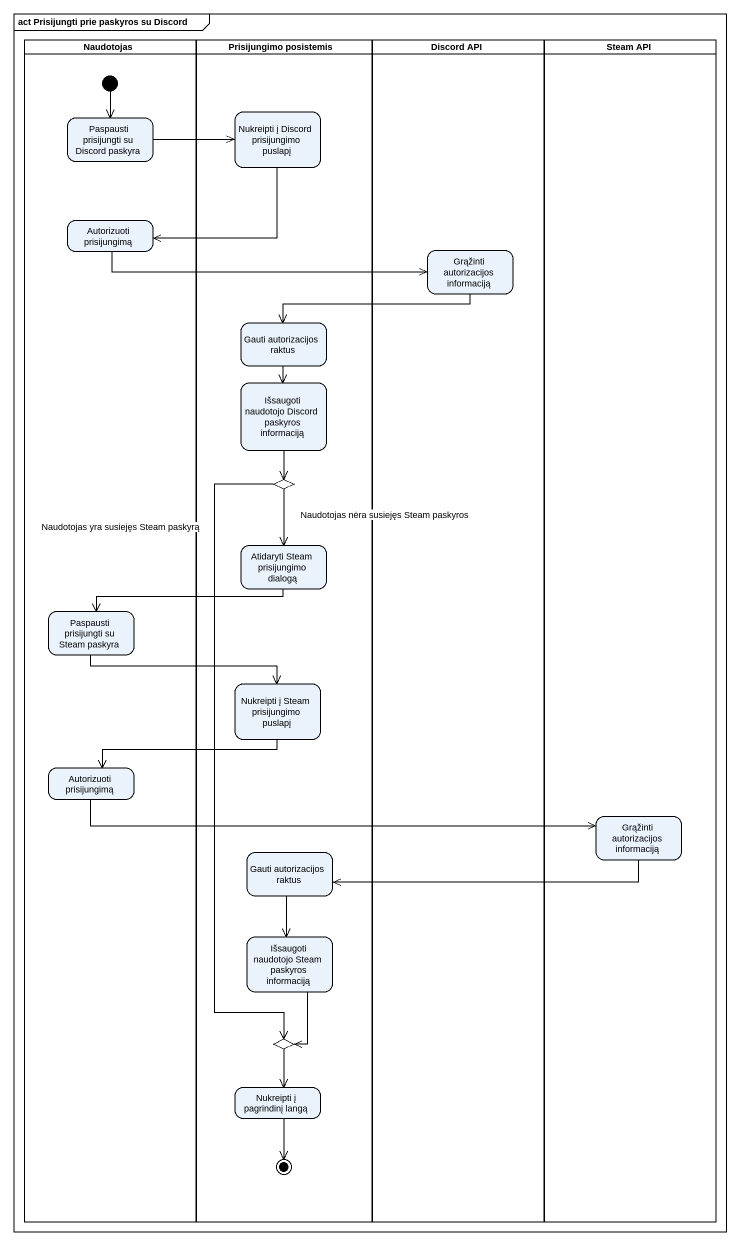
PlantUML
@startuml
mainframe act Prisijungti prie paskyros su Discord
hide empty description
state Naudotojas <<partition>> {
  state "Paspausti prisijungti su Discord paskyra" as Paspausti_prisijungti_su
  state "Autorizuoti prisijungimą" as Autorizuoti_prisijungimą
  state "Paspausti prisijungti su Steam paskyra" as Paspausti_prisijungti_su_2
  state "Autorizuoti prisijungimą" as Autorizuoti_prisijungimą_2
  [*] --> Paspausti_prisijungti_su
}
state "Prisijungimo posistemis" as Prisijungimo_posistemis <<partition>> {
  state "Nukreipti į Discord prisijungimo puslapį" as Nukreipti_į_Discord
  state "Gauti autorizacijos raktus" as Gauti_autorizacijos_raktus
  state "Išsaugoti naudotojo Discord paskyros informaciją" as Išsaugoti_naudotojo_Discord
  state choice1 <<choice>>
  state "Atidaryti Steam prisijungimo dialogą" as Atidaryti_Steam
  state "Nukreipti į Steam prisijungimo puslapį" as Nukreipti_į_Steam
  state "Gauti autorizacijos raktus" as Gauti_autorizacijos_raktus_2
  state "Išsaugoti naudotojo Steam paskyros informaciją" as Išsaugoti_naudotojo_Steam
  state choice2 <<choice>>
  state "Nukreipti į pagrindinį langą" as Nukreipti_į_pagrindinį_langą
  Nukreipti_į_pagrindinį_langą --> [*]
}
state "Discord API" as Discord_API <<partition>> {
  state "Grąžinti autorizacijos informaciją" as Grąžinti_autorizacijos
}
state "Steam API" as Steam_API <<partition>> {
  state "Grąžinti autorizacijos informaciją" as Grąžinti_autorizacijos_2
}
Paspausti_prisijungti_su -right-> Nukreipti_į_Discord
Nukreipti_į_Discord -left-> Autorizuoti_prisijungimą
Autorizuoti_prisijungimą -right-> Grąžinti_autorizacijos
Grąžinti_autorizacijos -left-> Gauti_autorizacijos_raktus
Gauti_autorizacijos_raktus --> Išsaugoti_naudotojo_Discord
Išsaugoti_naudotojo_Discord --> choice1
choice1 --> Atidaryti_Steam : Naudotojas nėra susiejęs Steam paskyros
choice1 --> choice2 : Naudotojas yra susiejęs Steam paskyrą
Atidaryti_Steam -left-> Paspausti_prisijungti_su_2
Paspausti_prisijungti_su_2 -right-> Nukreipti_į_Steam
Nukreipti_į_Steam -left-> Autorizuoti_prisijungimą_2
Autorizuoti_prisijungimą_2 -right-> Grąžinti_autorizacijos_2
Grąžinti_autorizacijos_2 -left-> Gauti_autorizacijos_raktus_2
Gauti_autorizacijos_raktus_2 --> Išsaugoti_naudotojo_Steam
Išsaugoti_naudotojo_Steam --> choice2
choice2 --> Nukreipti_į_pagrindinį_langą
@enduml
